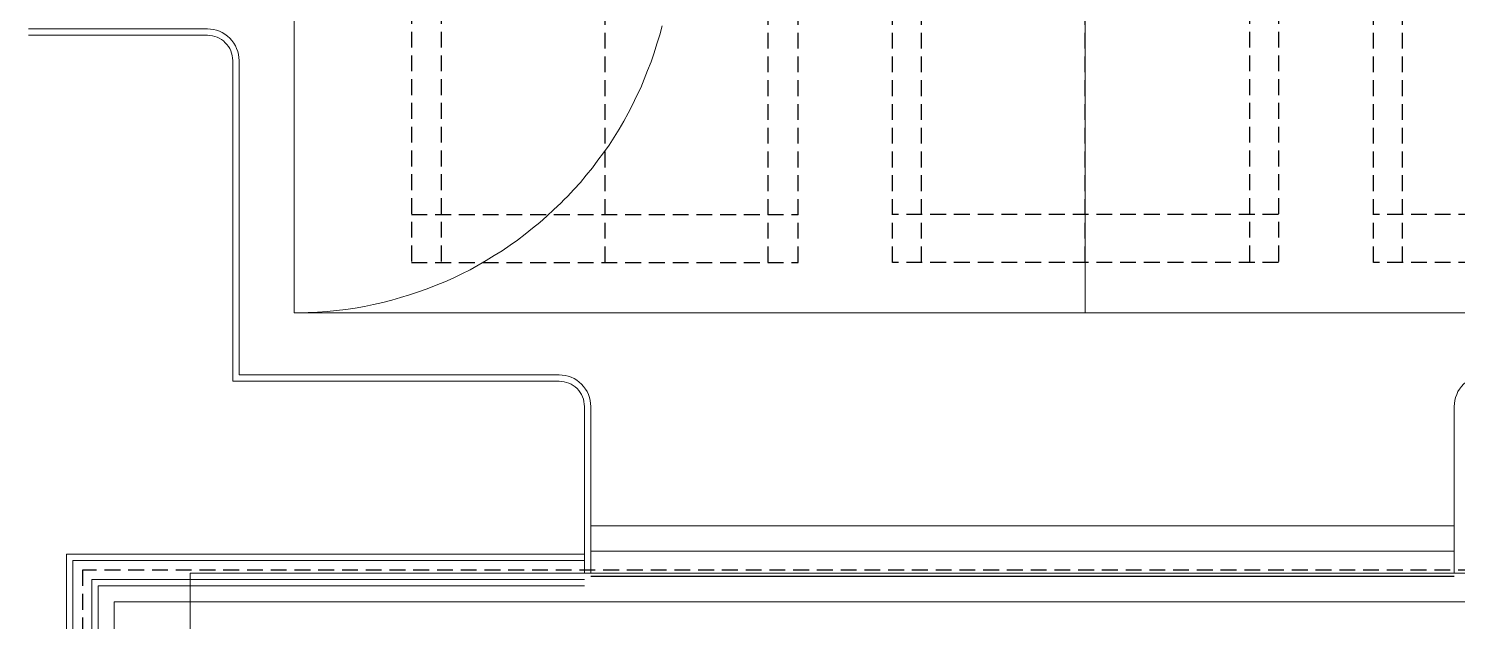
# Model space of a CAD drawing. Header units: millimetres. Extents: x -108 to 357, y -17 to 192.
# Drawn here: x -10.1 to 12.46, y 15.64 to 25 of the extents above; entities that cross this region are included whole.
import ezdxf

# ---------------------------------------------------------------- set-up
doc = ezdxf.new("R2010")
doc.units = ezdxf.units.MM
doc.linetypes.add('$0$HIDDEN', pattern=[0.375, 0.25, -0.125])
doc.linetypes.add('HelipadXX$0$Core-03$0$HIDDEN', pattern=[0.375, 0.25, -0.125])
doc.layers.add('as', color=1, linetype='Continuous', plot=False)
for name, color, linetype, lineweight in [('KOLOM', 4, 'Continuous', 9), ('lan', 7, 'Continuous', 15), ('SANITAIR', 15, 'Continuous', 9)]:
    doc.layers.add(name, color=color, linetype=linetype, lineweight=lineweight)
doc.layers.add('LANTAI', color=57, linetype='Continuous')
doc.layers.add('POLYLINE TPAK', color=4, linetype='Continuous', lineweight=20, plot=False)

# ---------------------------------------------------------------- blocks, each defined once
blk = doc.blocks.new('TENIS')
at = {"linetype": 'HelipadXX$0$Core-03$0$HIDDEN'}
for points in [[(-4.533, 13.391), (-10.64, 13.391), (-10.64, 0), (-4.533, 0), (-4.533, 13.391)], [(-10.171, 13.391), (-10.171, 0)], [(-7.584, 8.667), (-7.584, 13.391)], [(-5.007, 0), (-5.007, 13.391)], [(3.051, 0), (-3.045, 0), (-3.045, 13.391), (3.051, 13.391)], [(-3.045, 13.391), (3.051, 13.391), (3.051, 0), (-3.045, 0), (-3.045, 13.391)], [(-2.588, 0), (-2.588, 13.391)], [(0, 8.667), (0, 13.391)], [(2.593, 13.391), (2.593, 0)], [(10.645, 0), (4.554, 0), (4.554, 13.391), (10.645, 13.391)], [(4.554, 13.391), (10.645, 13.391), (10.645, 0), (4.554, 0), (4.554, 13.391)], [(5.012, 0), (5.012, 13.391)], [(7.6, 8.667), (7.6, 13.391)], [(10.187, 13.391), (10.187, 0)], [(-4.533, 12.628), (-10.64, 12.628)], [(-3.045, 12.628), (3.051, 12.628)], [(4.554, 12.628), (10.645, 12.628)], [(-4.533, 8.667), (-10.64, 8.667)], [(-3.045, 8.667), (3.051, 8.667)], [(4.554, 8.667), (10.645, 8.667)], [(-10.64, 6.695), (-4.533, 6.695)], [(-6.576, 6.695), (-6.063, 6.695)], [(3.051, 6.695), (-3.045, 6.695)], [(10.645, 6.695), (4.554, 6.695)], [(-10.64, 4.718), (-4.533, 4.718)], [(-7.584, 0), (-7.584, 4.718)], [(3.051, 4.718), (-3.045, 4.718)], [(0, 0), (0, 4.718)], [(10.645, 4.718), (4.554, 4.718)], [(7.6, 0), (7.6, 4.718)], [(-10.64, 0.757), (-4.533, 0.757)], [(3.051, 0.757), (-3.045, 0.757)], [(10.645, 0.757), (4.554, 0.757)]]:
    blk.add_lwpolyline(points, dxfattribs=at)
blk = doc.blocks.new('LAP.UTAMA')
for points in [[(-12.487, 14.982), (12.503, 14.982), (12.503, 0), (-12.487, 0), (-12.487, 14.982)], [(0.008, 14.982), (0.008, 0)], [(-12.487, 0), (-12.416, 0), (-12.263, 0.005), (-12.116, 0.011), (-11.964, 0.022), (-11.817, 0.038), (-11.67, 0.054), (-11.523, 0.076), (-11.376, 0.103), (-11.234, 0.131), (-11.087, 0.163), (-10.945, 0.201), (-10.804, 0.24), (-10.662, 0.283), (-10.52, 0.332), (-10.384, 0.381), (-10.242, 0.436), (-10.106, 0.49), (-9.975, 0.55), (-9.839, 0.616), (-9.708, 0.681), (-9.578, 0.752), (-9.452, 0.828), (-9.327, 0.904), (-9.202, 0.981), (-9.076, 1.068), (-8.957, 1.149), (-8.837, 1.242), (-8.722, 1.335), (-8.608, 1.427), (-8.494, 1.525), (-8.385, 1.629), (-8.276, 1.732), (-8.221, 1.787), (-8.167, 1.836), (-8.069, 1.945), (-7.965, 2.059), (-7.872, 2.173), (-7.775, 2.288), (-7.687, 2.408), (-7.6, 2.528), (-7.513, 2.648), (-7.431, 2.773), (-7.355, 2.898), (-7.279, 3.023), (-7.208, 3.154), (-7.143, 3.285), (-7.077, 3.421), (-7.012, 3.552), (-6.957, 3.688), (-6.903, 3.824), (-6.848, 3.96), (-6.799, 4.102), (-6.756, 4.244), (-6.712, 4.385), (-6.674, 4.527)]]:
    blk.add_lwpolyline(points)
blk = doc.blocks.new('A-DAS')
blk.add_line((-18.186, 19), (-31.822, 19))
at = {"layer": 'as', "linetype": '$0$HIDDEN'}
for p, q in [((-8.5, 19.1), (-39.85, 19.1)), ((-39.85, 19.1), (-39.85, 3.2))]:
    blk.add_line(p, q, dxfattribs=at)
at = {"layer": 'lan'}
for p, q in [((-18.186, 19.8), (-31.822, 19.8)), ((-18.186, 19.4), (-31.822, 19.4)), ((-31.822, 19.4), (-18.186, 19.4)), ((-31.822, 19), (-18.186, 19)), ((-39.35, 18.6), (-39.35, 3.2)), ((-38.15, 18.6), (-38.15, 15.9))]:
    blk.add_line(p, q, dxfattribs=at)
for points in [[(-31.822, 20.18), (-31.822, 21.68, 0.414214), (-32.322, 22.18), (-37.376, 22.18), (-37.376, 27.14, 0.414214), (-37.876, 27.64), (-40.7, 27.64)], [(-40.7, 27.64), (-37.876, 27.64, -0.414214), (-37.376, 27.14), (-37.376, 22.18), (-32.322, 22.18, -0.414214), (-31.822, 21.68), (-31.822, 19.05)], [(-31.922, 20.18), (-31.922, 21.68, 0.414214), (-32.322, 22.08), (-37.476, 22.08), (-37.476, 27.14, 0.414214), (-37.876, 27.54), (-40.7, 27.54)], [(-40.7, 27.54), (-37.876, 27.54, -0.414214), (-37.476, 27.14), (-37.476, 22.08), (-32.322, 22.08, -0.414214), (-31.922, 21.68), (-31.922, 19.05)], [(-18.186, 19.05), (-18.186, 21.68, -0.414214), (-17.686, 22.18), (-10.65, 22.18), (-10.65, 27.14, -0.414214), (-10.15, 27.64), (-7.3, 27.64), (-7.3, 18.6), (-39.35, 18.6)]]:
    blk.add_lwpolyline(points, format="xyb", dxfattribs=at)
at = {"layer": 'POLYLINE TPAK', "color": 3}
blk.add_lwpolyline([(-38.15, 19.05), (-7.2, 19.05), (-7.2, 16), (-38.15, 16)], close=True, dxfattribs=at)
at = {"layer": 'SANITAIR'}
for p, q in [((-31.922, 19.35), (-40.1, 19.35)), ((-40.1, 19.35), (-40.1, 3.2))]:
    blk.add_line(p, q, dxfattribs=at)
for points in [[(-31.922, 19.25), (-40, 19.25), (-40, 3.2, 0.414214), (-37.35, 0.55), (-32.4, 0.55), (-32.4, -0.2)], [(-31.922, 18.95), (-39.7, 18.95), (-39.7, 3.2, 0.414214), (-37.35, 0.85), (-32.1, 0.85), (-32.1, 0.1)], [(-31.922, 18.85), (-39.6, 18.85), (-39.6, 3.2, 0.414214), (-37.35, 0.95), (-32, 0.95), (-32, 0.2)]]:
    blk.add_lwpolyline(points, format="xyb", dxfattribs=at)
at = {"layer": 'KOLOM'}
blk.add_blockref('LAP.UTAMA', (-24.021, 23.159), dxfattribs=at)
at = {"layer": 'LANTAI'}
blk.add_blockref('TENIS', (-24.013, 23.955), dxfattribs=at)

msp = doc.modelspace()

# ---------------------------------------------------------------- block references
msp.add_blockref('A-DAS', (30.6, -2.65))

doc.saveas('drawing.dxf')
